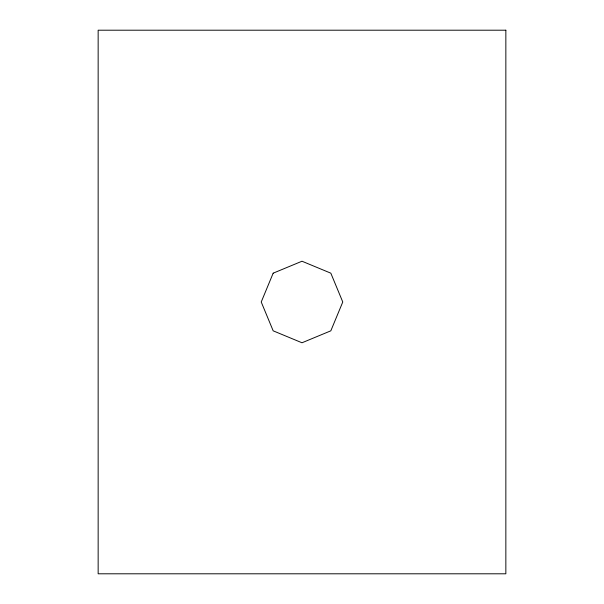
<?xml version="1.0" encoding="UTF-8"?>
<svg xmlns="http://www.w3.org/2000/svg" width="604" height="604" viewBox="0 0 604 604"><rect width="100%" height="100%" fill="white"/><g stroke="black" fill="none" stroke-linecap="round" stroke-linejoin="round"><path stroke-width="0.91" d="M273.174 273.174L261.23 302L273.174 330.826L302 342.77L330.826 330.826L342.77 302L330.826 273.174L302 261.23L273.174 273.174M505.85 30.2L98.15 30.2L98.15 573.8L505.85 573.8L505.85 30.2"/></g></svg>
